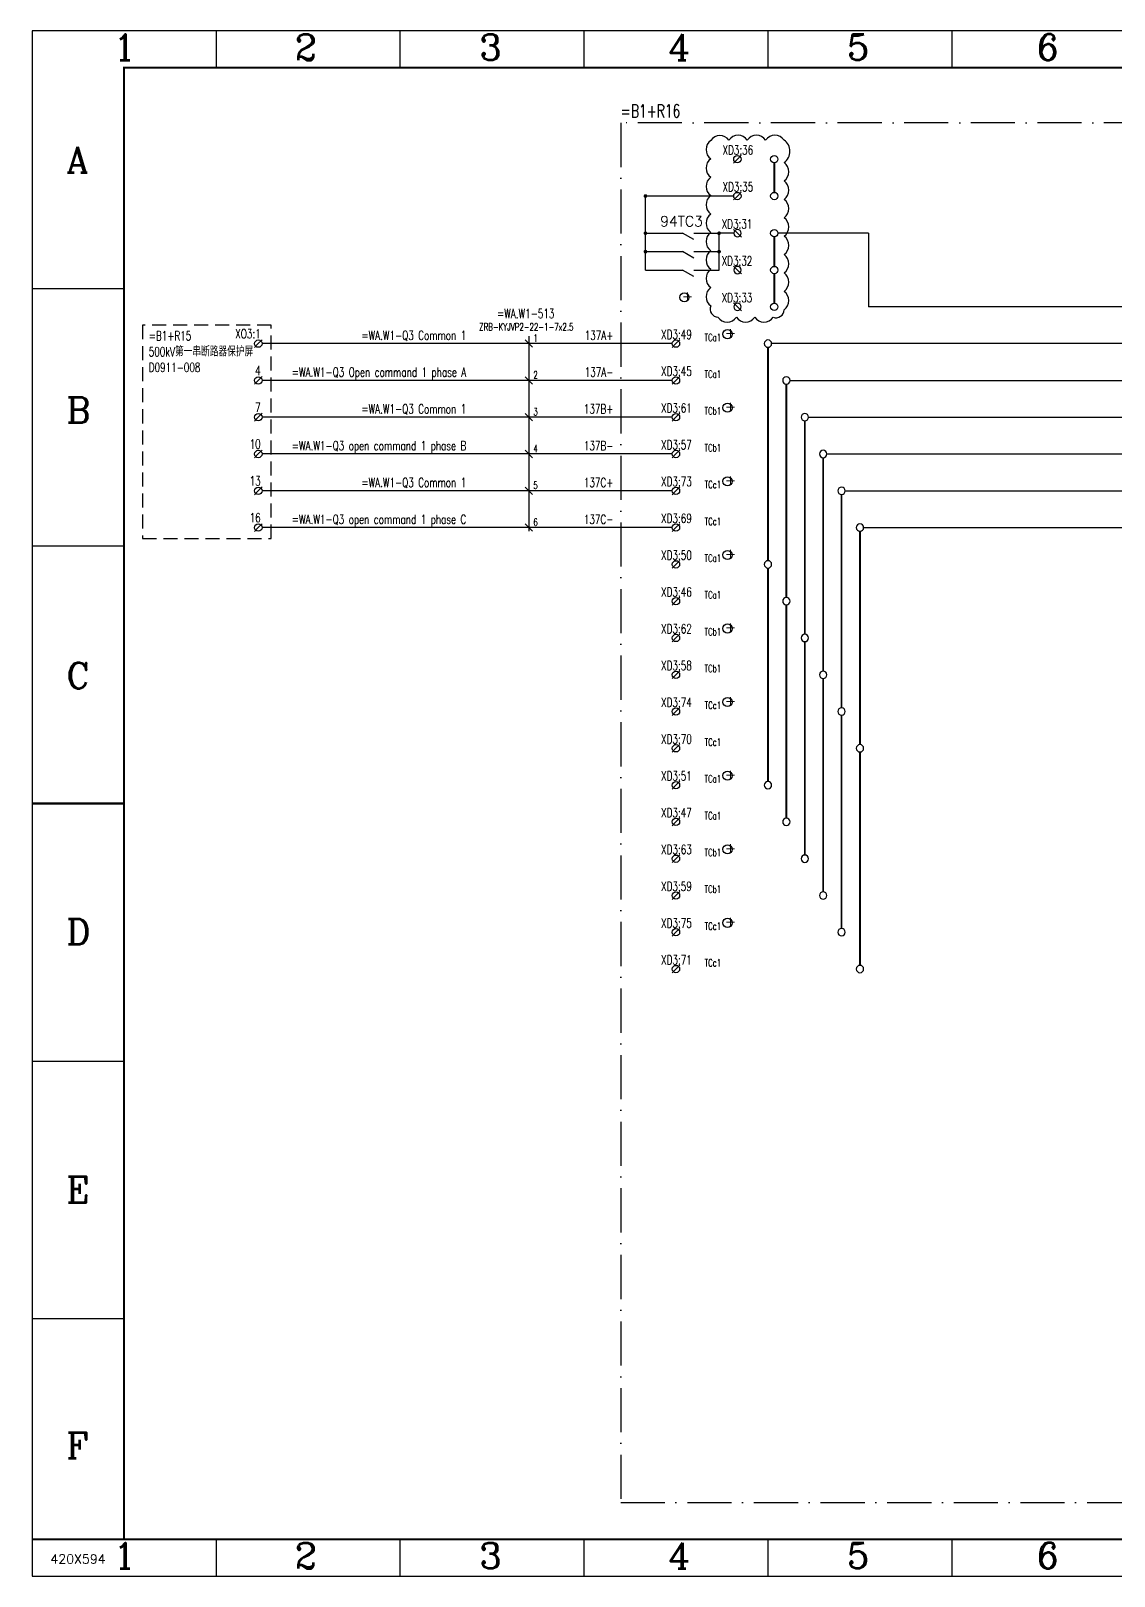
# Model space of a CAD drawing. Header units: millimetres. Extents: x 0 to 594, y 0 to 420.
# Drawn here: x -0.3 to 294.1, y 0 to 420 of the extents above; entities that cross this region are included whole.
import ezdxf
from ezdxf.enums import TextEntityAlignment as Align

# ---------------------------------------------------------------- set-up
doc = ezdxf.new("R2010")
doc.units = ezdxf.units.MM
doc.linetypes.add('ACAD_ISO10W100', pattern=[18, 12, -3, 0, -3])
doc.linetypes.add('DASHED', pattern=[19.05, 12.7, -6.35])
doc.layers.add('4', color=7, linetype='Continuous')
doc.layers.add('GPDRAW', color=1, linetype='Continuous')
doc.styles.add('ECL', font='', dxfattribs={"width": 0.7, "height": 3})
doc.styles.add('elec', font='simplex.shx', dxfattribs={"width": 0.7, "bigfont": 'hztxta.shx'})
doc.styles.add('GPDRAW', font='txt.shx', dxfattribs={"height": 2.5, "bigfont": 'hzfs.shx'})
doc.styles.add('HZ', font='txt8.shx', dxfattribs={"bigfont": 'hztxt1.shx'})
doc.styles.add('ROMANC', font='romanc')
doc.styles.get('ECL').set_extended_font_data('FangSong_GB2312')

# ---------------------------------------------------------------- blocks, each defined once
blk = doc.blocks.new('tmInLR')
at = {"color": 0}
for q in [(1.06, 1.06), (-1.06, -1.06)]:
    blk.add_line((0, 0), q, dxfattribs=at)
blk.add_circle((0, 0), 1, dxfattribs=at)
at = {"color": 0, "style": 'elec', "width": 0.7}
blk.add_text('1.5', height=0.000667, dxfattribs=at).set_placement((0.71, 0.71))
at = {"color": 0, "style": 'elec', "width": 0.7, "flags": 1}
for tag, p in [('DESC', (0.07, 4.37)), ('TERNO', (0.13, 1.25))]:
    blk.add_attdef(tag, text='', height=2.5, dxfattribs=at).set_placement(p, align=Align.CENTER)
at = {"color": 0, "style": 'elec', "width": 0.7}
blk.add_attdef('NO', text='', height=2.5, dxfattribs=at).set_placement((0.13, 1.25), align=Align.CENTER)
blk = doc.blocks.new('*U6', base_point=(160, 395))
at = {"linetype": 'ACAD_ISO10W100'}
blk.add_lwpolyline([(160, 395), (160, 20), (385, 20), (385, 130), (430, 130), (430, 395)], close=True, dxfattribs=at)
at = {"style": 'elec', "width": 0.7}
for tag, p in [('EquCode', (160, 396.5)), ('EquDesCode', (160, 396.5)), ('DDCode', (210, 396.5)), ('EquName', (210, 396.5)), ('EquPlace', (210, 396.5))]:
    blk.add_attdef(tag, p, '', height=3.5, dxfattribs=at)
blk = doc.blocks.new('*U8', base_point=(175, 350))
for points, format in [([(176, 350, 0, 0, 0), (199, 350, 0, 0, 0.414214), (200, 349, 0.5, 0.5, 0), (200, 291, 0, 0, 0.414214), (199, 290, 0, 0, 0), (176, 290, 0, 0, 0)], "xyseb"), ([(199, 350, 1), (201, 350, 1), (199, 350, 1)], "xyb"), ([(199, 350, 1), (201, 350, 1), (199, 350, 1)], "xyb"), ([(199, 290, 1), (201, 290, 1), (199, 290, 1)], "xyb"), ([(199, 290, 1), (201, 290, 1), (199, 290, 1)], "xyb")]:
    blk.add_lwpolyline(points, format=format)
at = {"style": 'elec'}
for tag, p in [('DIC1', (201, 350)), ('DIC2', (202, 349)), ('CODE', (203, 349.5))]:
    blk.add_attdef(tag, p, '', height=3, dxfattribs=at)
blk = doc.blocks.new('*U9', base_point=(175, 340))
for points, format in [([(176, 340, 0, 0, 0), (204, 340, 0, 0, 0.414214), (205, 339, 0.5, 0.5, 0), (205, 281, 0, 0, 0.414214), (204, 280, 0, 0, 0), (176, 280, 0, 0, 0)], "xyseb"), ([(204, 340, 1), (206, 340, 1), (204, 340, 1)], "xyb"), ([(204, 340, 1), (206, 340, 1), (204, 340, 1)], "xyb"), ([(204, 280, 1), (206, 280, 1), (204, 280, 1)], "xyb"), ([(204, 280, 1), (206, 280, 1), (204, 280, 1)], "xyb")]:
    blk.add_lwpolyline(points, format=format)
at = {"style": 'elec'}
for tag, p in [('DIC1', (206, 340)), ('DIC2', (207, 339)), ('CODE', (208, 339.5))]:
    blk.add_attdef(tag, p, '', height=3, dxfattribs=at)
blk = doc.blocks.new('*U10', base_point=(175, 330))
for points, format in [([(176, 330, 0, 0, 0), (209, 330, 0, 0, 0.414214), (210, 329, 0.5, 0.5, 0), (210, 271, 0, 0, 0.414214), (209, 270, 0, 0, 0), (176, 270, 0, 0, 0)], "xyseb"), ([(209, 330, 1), (211, 330, 1), (209, 330, 1)], "xyb"), ([(209, 330, 1), (211, 330, 1), (209, 330, 1)], "xyb"), ([(209, 270, 1), (211, 270, 1), (209, 270, 1)], "xyb"), ([(209, 270, 1), (211, 270, 1), (209, 270, 1)], "xyb")]:
    blk.add_lwpolyline(points, format=format)
at = {"style": 'elec'}
for tag, p in [('DIC1', (211, 330)), ('DIC2', (212, 329)), ('CODE', (213, 329.5))]:
    blk.add_attdef(tag, p, '', height=3, dxfattribs=at)
blk = doc.blocks.new('*U11', base_point=(175, 320))
for points, format in [([(176, 320, 0, 0, 0), (214, 320, 0, 0, 0.414214), (215, 319, 0.5, 0.5, 0), (215, 261, 0, 0, 0.414214), (214, 260, 0, 0, 0), (176, 260, 0, 0, 0)], "xyseb"), ([(214, 320, 1), (216, 320, 1), (214, 320, 1)], "xyb"), ([(214, 320, 1), (216, 320, 1), (214, 320, 1)], "xyb"), ([(214, 260, 1), (216, 260, 1), (214, 260, 1)], "xyb"), ([(214, 260, 1), (216, 260, 1), (214, 260, 1)], "xyb")]:
    blk.add_lwpolyline(points, format=format)
at = {"style": 'elec'}
for tag, p in [('DIC1', (216, 320)), ('DIC2', (217, 319)), ('CODE', (218, 319.5))]:
    blk.add_attdef(tag, p, '', height=3, dxfattribs=at)
blk = doc.blocks.new('*U12', base_point=(175, 310))
for points, format in [([(219, 310, 1), (221, 310, 1), (219, 310, 1)], "xyb"), ([(219, 310, 1), (221, 310, 1), (219, 310, 1)], "xyb"), ([(176, 310, 0, 0, 0), (219, 310, 0, 0, 0.414214), (220, 309, 0.5, 0.5, 0), (220, 251, 0, 0, 0.414214), (219, 250, 0, 0, 0), (176, 250, 0, 0, 0)], "xyseb"), ([(219, 250, 1), (221, 250, 1), (219, 250, 1)], "xyb"), ([(219, 250, 1), (221, 250, 1), (219, 250, 1)], "xyb")]:
    blk.add_lwpolyline(points, format=format)
at = {"style": 'elec'}
for tag, p in [('DIC1', (221, 310)), ('DIC2', (222, 309)), ('CODE', (223, 309.5))]:
    blk.add_attdef(tag, p, '', height=3, dxfattribs=at)
blk = doc.blocks.new('*U13', base_point=(175, 300))
for points, format in [([(176, 300, 0, 0, 0), (224, 300, 0, 0, 0.414214), (225, 299, 0.5, 0.5, 0), (225, 241, 0, 0, 0.414214), (224, 240, 0, 0, 0), (176, 240, 0, 0, 0)], "xyseb"), ([(224, 300, 1), (226, 300, 1), (224, 300, 1)], "xyb"), ([(224, 300, 1), (226, 300, 1), (224, 300, 1)], "xyb"), ([(224, 240, 1), (226, 240, 1), (224, 240, 1)], "xyb"), ([(224, 240, 1), (226, 240, 1), (224, 240, 1)], "xyb")]:
    blk.add_lwpolyline(points, format=format)
at = {"style": 'elec'}
for tag, p in [('DIC1', (226, 300)), ('CODE', (228, 299.5)), ('DIC2', (227, 299))]:
    blk.add_attdef(tag, p, '', height=3, dxfattribs=at)
blk = doc.blocks.new('*U15')
at = {"color": 7, "linetype": 'DASHED', "ltscale": 0.3}
blk.add_lwpolyline([(0, 0), (0, -58), (35, -58), (35, 0), (0, 0)], dxfattribs=at)
at = {"color": 7, "style": 'elec', "width": 0.7}
for tag, p in [('EQUCODE', (1.73, -4.11)), ('EQUNAME', (1.73, -8.46)), ('DWGNO0', (1.73, -12.7))]:
    blk.add_attdef(tag, p, '', height=2.5, dxfattribs=at)
blk = doc.blocks.new('*U16', base_point=(174, 95))
at = {"color": 0}
blk.add_lwpolyline([(174, 95), (174, 95), (174, 95), (62.5, 95)], dxfattribs=at)
at = {"color": 0, "style": 'elec', "width": 0.7}
for tag, p in [('WireSerial', (47, 96)), ('WireDescription', (80, 96)), ('ToOtherEqu', (104, 96)), ('IsDesignWire', (122, 96)), ('LoopCode', (120, 96)), ('InOut', (122, 96))]:
    blk.add_attdef(tag, text='', height=2.5, dxfattribs=at).set_placement(p, align=Align.RIGHT)
blk = doc.blocks.new('*U17', base_point=(174.000001, 55))
at = {"color": 0}
blk.add_lwpolyline([(174.000001, 55), (174.000001, 55), (174.000001, 55), (62.5, 55)], dxfattribs=at)
at = {"color": 0, "style": 'elec', "width": 0.7}
for tag, p in [('WireSerial', (47, 56)), ('WireDescription', (80, 56)), ('ToOtherEqu', (104, 56)), ('IsDesignWire', (122, 56)), ('LoopCode', (120, 56)), ('InOut', (122, 56))]:
    blk.add_attdef(tag, text='', height=2.5, dxfattribs=at).set_placement(p, align=Align.RIGHT)
blk = doc.blocks.new('*U18', base_point=(174.000001, 75))
at = {"color": 0}
blk.add_lwpolyline([(174.000001, 75), (174.000001, 75), (174.000001, 75), (62.5, 75)], dxfattribs=at)
at = {"color": 0, "style": 'elec', "width": 0.7}
for tag, p in [('WireSerial', (47, 76)), ('WireDescription', (80, 76)), ('ToOtherEqu', (104, 76)), ('IsDesignWire', (122, 76)), ('LoopCode', (120, 76)), ('InOut', (122, 76))]:
    blk.add_attdef(tag, text='', height=2.5, dxfattribs=at).set_placement(p, align=Align.RIGHT)
blk = doc.blocks.new('*U19', base_point=(174, 65))
at = {"color": 0}
blk.add_lwpolyline([(174, 65), (174, 65), (174, 65), (62.5, 65)], dxfattribs=at)
at = {"color": 0, "style": 'elec', "width": 0.7}
for tag, p in [('WireSerial', (47, 66)), ('WireDescription', (80, 66)), ('ToOtherEqu', (104, 66)), ('IsDesignWire', (122, 66)), ('LoopCode', (120, 66)), ('InOut', (122, 66))]:
    blk.add_attdef(tag, text='', height=2.5, dxfattribs=at).set_placement(p, align=Align.RIGHT)
blk = doc.blocks.new('*U20', base_point=(174, 85))
at = {"color": 0}
blk.add_lwpolyline([(174, 85), (174, 85), (174, 85), (62.5, 85)], dxfattribs=at)
at = {"color": 0, "style": 'elec', "width": 0.7}
for tag, p in [('WireSerial', (47, 86)), ('WireDescription', (80, 86)), ('ToOtherEqu', (104, 86)), ('IsDesignWire', (122, 86)), ('LoopCode', (120, 86)), ('InOut', (122, 86))]:
    blk.add_attdef(tag, text='', height=2.5, dxfattribs=at).set_placement(p, align=Align.RIGHT)
blk = doc.blocks.new('*U21', base_point=(174, 45))
at = {"color": 0}
blk.add_lwpolyline([(174, 45), (174, 45), (174, 45), (62.5, 45)], dxfattribs=at)
at = {"color": 0, "style": 'elec', "width": 0.7}
for tag, p in [('WireSerial', (47, 46)), ('WireDescription', (80, 46)), ('ToOtherEqu', (104, 46)), ('IsDesignWire', (122, 46)), ('LoopCode', (120, 46)), ('InOut', (122, 46))]:
    blk.add_attdef(tag, text='', height=2.5, dxfattribs=at).set_placement(p, align=Align.RIGHT)
blk = doc.blocks.new('*U22')
at = {"color": 7}
blk.add_line((-1, 1), (1, -1), dxfattribs=at)
blk = doc.blocks.new('*U23')
at = {"color": 7}
blk.add_line((0, 2), (0, -51), dxfattribs=at)
for p in [(0, 0), (0, -10), (0, -20), (0, -30), (0, -40), (0, -50)]:
    blk.add_blockref('*U22', p, dxfattribs=at)
at = {"color": 7, "style": 'elec', "width": 0.7}
for tag, height, p in [('WIRECODE', 2.5, (-0.84, 6.92)), ('WIRETYPE', 2, (-0.67, 3.53))]:
    blk.add_attdef(tag, text='', height=height, dxfattribs=at).set_placement(p, align=Align.CENTER)
for tag, p in [('WIRENO1', (1.24, 0.49)), ('WIRENO2', (1.24, -9.51)), ('WIRENO3', (1.24, -19.51)), ('WIRENO4', (1.24, -29.51)), ('WIRENO5', (1.24, -39.51)), ('WIRENO6', (1.24, -49.51))]:
    blk.add_attdef(tag, p, '', height=2, dxfattribs=at)
blk = doc.blocks.new('tmL')
at = {"color": 0}
for q in [(1.06, 1.06), (-1.06, -1.06)]:
    blk.add_line((0, 0), q, dxfattribs=at)
blk.add_circle((0, 0), 1, dxfattribs=at)
at = {"color": 0, "style": 'elec', "width": 0.7}
blk.add_text('1.5', height=0.000667, dxfattribs=at).set_placement((0.71, 0.71))
blk.add_attdef('ObjFile.DwgNo', text='', height=2.5, dxfattribs=at).set_placement((-1.73, -0.73), align=Align.BOTTOM_RIGHT)
blk.add_attdef('ObjTerm.Name', text='', height=2.5, dxfattribs=at).set_placement((0.64, 1.44), align=Align.RIGHT)
at = {"color": 0, "style": 'elec', "width": 0.7, "flags": 1}
blk.add_attdef('TERNO', text='', height=2.5, dxfattribs=at).set_placement((0.64, 1.44), align=Align.RIGHT)
blk = doc.blocks.new('XXDAFRAM-CH-HENG-A2')
at = {"color": 1}
for p, q in [((50, 420), (50, 410)), ((100, 420), (100, 410)), ((150, 420), (150, 410)), ((200, 420), (200, 410)), ((250, 420), (250, 410)), ((0, 350), (25, 350)), ((0, 280), (25, 280)), ((0, 140), (25, 140)), ((0, 70), (25, 70)), ((50, 10), (50, 0)), ((100, 10), (100, 0)), ((150, 10), (150, 0)), ((200, 10), (200, 0)), ((250, 10), (250, 0))]:
    blk.add_line(p, q, dxfattribs=at)
at = {"color": 1, "lineweight": 50}
blk.add_line((0, 210), (25, 210), dxfattribs=at)
at = {"color": 1}
blk.add_lwpolyline([(0, 0), (594, 0), (594, 420), (0, 420)], close=True, dxfattribs=at)
at = {"color": 1, "const_width": 0.6}
blk.add_lwpolyline([(25, 10), (584, 10), (584, 410), (25, 410)], close=True, dxfattribs=at)
blk.add_lwpolyline([(0, 10), (25, 10)], dxfattribs=at)
at = {"color": 1, "style": 'ROMANC'}
for s, p in [('1', (22.12, 412.07)), ('2', (71.39, 412.07)), ('3', (121.6, 412.07)), ('4', (172.87, 412.07)), ('5', (221.51, 412.07)), ('6', (273.08, 412.07)), ('A', (9.33, 381.47)), ('B', (9.33, 313.44)), ('C', (9.33, 241.28)), ('D', (9.33, 171.63)), ('E', (9.33, 101.58)), ('F', (9.33, 32.04)), ('1', (22.12, 2.07)), ('2', (71.39, 2.07)), ('3', (121.6, 2.07)), ('4', (172.87, 2.07)), ('5', (221.51, 2.07)), ('6', (273.08, 2.07))]:
    blk.add_text(s, height=7, dxfattribs=at).set_placement(p)
at = {"linetype": 'Continuous', "style": 'ECL', "width": 0.7}
for tag, height, p in [('DESIGNSTATUS', 3.5, (571.85, 76.57)), ('ENDESIGNSTATUS', 3.5, (571.89, 70.89)), ('V', 4, (531.58, 63.46)), ('O', 4, (537.75, 63.46)), ('L', 4, (543.92, 63.46)), ('N', 4, (550.08, 63.46)), ('D', 4, (562.42, 63.46)), ('W', 4, (568.58, 63.46)), ('G', 4, (574.75, 63.46)), ('VEREN40', 4, (580.92, 63.46)), ('DWGNAME1', 5, (522.12, 48.71)), ('DWGENAME1', 5, (521.93, 42.13)), ('DWGNAME', 5, (521.93, 42.36)), ('DWGENAME', 5, (521.93, 35.7)), ('DWGNAME2', 5, (521.93, 35.06)), ('DWGENAME2', 5, (522.27, 28.91)), ('DWGNO', 4, (511.81, 15.14)), ('VEREN40', 4, (578.74, 15.14))]:
    blk.add_attdef(tag, text='', height=height, dxfattribs=at).set_placement(p, align=Align.MIDDLE)
at = {"style": 'ECL', "width": 0.7, "flags": 1}
for p in [(450.39, 48.28), (450.39, 40.28), (450.39, 32.28), (450.39, 24.28)]:
    blk.add_attdef('DATE', text='', height=5, dxfattribs=at).set_placement(p, align=Align.MIDDLE)
for tag, p in [('SJ1', (419.56, 44.28)), ('JH', (419.56, 36.28)), ('SH1', (419.56, 28.28)), ('PZ', (419.56, 20.28)), ('BL', (419.56, 10))]:
    blk.add_attdef(tag, p, '', height=5, dxfattribs=at)
at = {"layer": 'GPDRAW', "color": 1, "linetype": 'Continuous', "style": 'GPDRAW'}
blk.add_text('420X594', height=2.5, dxfattribs=at).set_placement((5, 3.4))
blk = doc.blocks.new('*U24', base_point=(175, 365))
for points, format in [([(164, 365, 1), (166, 365, 1), (164, 365, 1)], "xyb"), ([(164, 365, 1), (166, 365, 1), (164, 365, 1)], "xyb"), ([(174, 365, 0, 0, 0), (166, 365, 0, 0, -0.414214), (165, 364, 0.5, 0.5, 0), (165, 356, 0, 0, -0.414214), (166, 355, 0, 0, 0), (174, 355, 0, 0, 0)], "xyseb"), ([(164, 355, 1), (166, 355, 1), (164, 355, 1)], "xyb"), ([(164, 355, 1), (166, 355, 1), (164, 355, 1)], "xyb")]:
    blk.add_lwpolyline(points, format=format)
at = {"style": 'elec'}
for tag, p in [('DIC2', (167, 364)), ('DIC1', (168, 365)), ('CODE', (170, 364.5))]:
    blk.add_attdef(tag, p, '', height=3, dxfattribs=at)
blk = doc.blocks.new('*U25', base_point=(175, 355))
for points, format in [([(164, 355, 1), (166, 355, 1), (164, 355, 1)], "xyb"), ([(164, 355, 1), (166, 355, 1), (164, 355, 1)], "xyb"), ([(174, 355, 0, 0, 0), (166, 355, 0, 0, -0.414214), (165, 354, 0.5, 0.5, 0), (165, 346, 0, 0, -0.414214), (166, 345, 0, 0, 0), (174, 345, 0, 0, 0)], "xyseb"), ([(164, 345, 1), (166, 345, 1), (164, 345, 1)], "xyb"), ([(164, 345, 1), (166, 345, 1), (164, 345, 1)], "xyb")]:
    blk.add_lwpolyline(points, format=format)
at = {"style": 'elec'}
for tag, p in [('DIC2', (167, 354)), ('DIC1', (168, 355)), ('CODE', (170, 354.5))]:
    blk.add_attdef(tag, p, '', height=3, dxfattribs=at)
blk = doc.blocks.new('*U48', base_point=(175, 375.12))
for points, format in [([(164, 385.12, 1), (166, 385.12, 1), (164, 385.12, 1)], "xyb"), ([(164, 385.12, 1), (166, 385.12, 1), (164, 385.12, 1)], "xyb"), ([(174, 375.12, 0, 0, 0), (166, 375.12, 0, 0, 0.414214), (165, 376.12, 0.5, 0.5, 0), (165, 384.12, 0, 0, 0.414214), (166, 385.12, 0, 0, 0), (174, 385.12, 0, 0, 0)], "xyseb"), ([(164, 375.12, 1), (166, 375.12, 1), (164, 375.12, 1)], "xyb"), ([(164, 375.12, 1), (166, 375.12, 1), (164, 375.12, 1)], "xyb")]:
    blk.add_lwpolyline(points, format=format)
at = {"style": 'elec'}
for tag, p in [('DIC2', (167, 376.12)), ('DIC1', (168, 375.12)), ('CODE', (170, 375.62))]:
    blk.add_attdef(tag, p, '', height=3, dxfattribs=at)

msp = doc.modelspace()

# ---------------------------------------------------------------- linework, layer by layer
for p, q in [((166.71, 355), (166.71, 375.37)), ((190.71, 375.12), (166.71, 375.12)), ((186.71, 355), (186.71, 365)), ((190.71, 365), (186.71, 365)), ((227.33, 365), (202.71, 365)), ((227.33, 365), (227.33, 345)), ((414, 345), (227.33, 345)), ((355, 335), (201, 335)), ((206, 325), (405, 325)), ((211, 315), (345, 315)), ((216, 305), (340, 305)), ((221, 295), (330, 295)), ((226, 285), (325, 285))]:
    msp.add_line(p, q)
at = {"color": 6}
msp.add_lwpolyline([(204.37, 390.33, 0.520567), (199.37, 390.33, 0.520567), (194.37, 390.33, 0.520567), (189.37, 390.33, 0.520567), (184.47, 390.23, 0.520567), (184.47, 385.23, 0.520567), (184.47, 380.23, 0.520567), (184.47, 375.23, 0.520567), (184.47, 370.23, 0.520567), (184.47, 365.23, 0.520567), (184.47, 360.23, 0.520567), (184.47, 355.23, 0.520567), (184.47, 350.23, 0.520567), (184.47, 345.23, 0.520567), (186.41, 342.17, 0.520567), (191.41, 342.17, 0.520567), (196.41, 342.17, 0.520567), (201.41, 342.17, 0.520567), (204.37, 344.21, 0.520567), (204.37, 349.21, 0.520567), (204.37, 354.21, 0.520567), (204.37, 359.21, 0.520567), (204.37, 364.21, 0.520567), (204.37, 369.21, 0.520567), (204.37, 374.21, 0.520567), (204.37, 379.21, 0.520567), (204.37, 384.21, 0.520567)], format="xyb", close=True, dxfattribs=at)
at = {"const_width": 0.5}
for points in [[(166.96, 375.12, -1), (166.46, 375.12, -1)], [(166.96, 365, -1), (166.46, 365, -1)], [(186.96, 365, -1), (186.46, 365, -1)], [(166.96, 360, -1), (166.46, 360, -1)], [(186.96, 360, -1), (186.46, 360, -1)]]:
    msp.add_lwpolyline(points, format="xyb", close=True, dxfattribs=at)
for centre in [(177.27, 347.57), (189, 337.57), (189, 317.57), (189, 297.57), (189, 277.57), (189, 257.57), (189, 237.57), (189, 217.57), (189, 197.57), (189, 177.57)]:
    msp.add_circle(centre, 1.24)
at = {"layer": '4', "color": 7}
for p, q in [((166.71, 365), (176.78, 365)), ((179.84, 363.26), (176.8, 365)), ((179.89, 365), (186.71, 365)), ((166.71, 360), (176.78, 360)), ((179.84, 358.26), (176.8, 360)), ((179.89, 360), (186.71, 360)), ((166.71, 355), (176.78, 355)), ((179.84, 353.26), (176.8, 355)), ((179.89, 355), (186.71, 355))]:
    msp.add_line(p, q, dxfattribs=at)

# ---------------------------------------------------------------- block references
for name, p in [('XXDAFRAM-CH-HENG-A2', (0, 0)), ('*U8', (175, 335)), ('*U9', (175, 325)), ('*U10', (175, 315)), ('*U11', (175, 305)), ('*U12', (175, 295)), ('*U13', (175, 285)), ('*U8', (175, 275)), ('*U9', (175, 265)), ('*U10', (175, 255)), ('*U11', (175, 245)), ('*U12', (175, 235)), ('*U13', (175, 225))]:
    msp.add_blockref(name, p)
ref = msp.add_blockref('*U6', (160, 395))
ref.add_attrib('EquCode', '=B1+R16', (160, 396.5), dxfattribs={"height": 3.5, "style": 'elec', "width": 0.7})
at = {"color": 6}
for p, values in [((191.68, 385.12), {'NO': 'XD3:36'}), ((191.68, 375.12), {'NO': 'XD3:35'})]:
    msp.add_blockref('tmInLR', p, dxfattribs=at).add_auto_attribs(values)
at = {"extrusion": (0, 0, -1), "zscale": -1}
msp.add_blockref('*U48', (-191.71, 375.12), dxfattribs=at)
at = {"color": 6}
ref = msp.add_blockref('tmInLR', (191.71, 365), dxfattribs=dict(at, xscale=-1))
ref.add_attrib('NO', 'XD3:31', dxfattribs={"color": 0, "height": 2.5, "style": 'elec', "width": 0.7}).set_placement((191.58, 366.25), align=Align.CENTER)
at = {"xscale": -1}
for name, p in [('*U24', (191.71, 365)), ('*U25', (191.71, 355))]:
    msp.add_blockref(name, p, dxfattribs=at)
at = {"color": 6}
ref = msp.add_blockref('tmInLR', (191.71, 355), dxfattribs=dict(at, xscale=-1))
ref.add_attrib('NO', 'XD3:32', dxfattribs={"color": 0, "height": 2.5, "style": 'elec', "width": 0.7}).set_placement((191.58, 356.25), align=Align.CENTER)
ref = msp.add_blockref('tmInLR', (191.71, 345), dxfattribs=dict(at, xscale=-1))
ref.add_attrib('NO', 'XD3:33', dxfattribs={"color": 0, "height": 2.5, "style": 'elec', "width": 0.7}).set_placement((191.58, 346.25), align=Align.CENTER)
at = {"color": 7}
for name, p, values in [('*U23', (135, 335), {'WIRECODE': '=WA.W1-513', 'WIRETYPE': 'ZRB-KYJVP2-22-1-7x2.5', 'WIRENO1': '1', 'WIRENO2': '2', 'WIRENO3': '3', 'WIRENO4': '4', 'WIRENO5': '5', 'WIRENO6': '6'}), ('*U15', (30, 340), {'EQUCODE': '=B1+R15', 'EQUNAME': '500kV第一串断路器保护屏', 'DWGNO0': 'D0911-008'}), ('tmInLR', (175, 315), {'NO': 'XD3:61'}), ('tmInLR', (175, 285), {'NO': 'XD3:69'}), ('tmInLR', (175, 255), {'NO': 'XD3:62'}), ('tmInLR', (175, 245), {'NO': 'XD3:58'}), ('tmInLR', (175, 235), {'NO': 'XD3:74'}), ('tmInLR', (175, 225), {'NO': 'XD3:70'}), ('tmInLR', (175, 195), {'NO': 'XD3:63'}), ('tmInLR', (175, 185), {'NO': 'XD3:59'}), ('tmInLR', (175, 175), {'NO': 'XD3:75'}), ('tmInLR', (175, 165), {'NO': 'XD3:71'})]:
    msp.add_blockref(name, p, dxfattribs=at).add_auto_attribs(values)
for name, p, values in [('tmL', (61.5, 335), {'ObjTerm.Name': 'XO3:1'}), ('tmInLR', (175, 335), {'NO': 'XD3:49'}), ('tmInLR', (175, 325), {'NO': 'XD3:45'}), ('tmInLR', (175, 305), {'NO': 'XD3:57'}), ('tmInLR', (175, 295), {'NO': 'XD3:73'}), ('tmInLR', (175, 275), {'NO': 'XD3:50'}), ('tmInLR', (175, 265), {'NO': 'XD3:46'}), ('tmInLR', (175, 215), {'NO': 'XD3:51'}), ('tmInLR', (175, 205), {'NO': 'XD3:47'})]:
    msp.add_blockref(name, p).add_auto_attribs(values)
ref = msp.add_blockref('*U16', (174, 335), dxfattribs=at)
ref.add_attrib('WireDescription', '=WA.W1-Q3 Common 1', dxfattribs={"color": 7, "height": 2.5, "style": 'elec', "width": 0.7}).set_placement((118, 336), align=Align.RIGHT)
ref.add_attrib('LoopCode', '137A+', dxfattribs={"color": 7, "height": 2.5, "style": 'elec', "width": 0.7}).set_placement((158, 336), align=Align.RIGHT)
ref = msp.add_blockref('tmL', (61.5, 325))
ref.add_attrib('TERNO', '4', dxfattribs={"color": 0, "height": 2.5, "style": 'elec', "width": 0.7}).set_placement((62.14, 326.44), align=Align.RIGHT)
ref = msp.add_blockref('*U20', (174, 325), dxfattribs=at)
ref.add_attrib('WireDescription', '=WA.W1-Q3 Open command 1 phase A', dxfattribs={"color": 7, "height": 2.5, "style": 'elec', "width": 0.7}).set_placement((118, 326), align=Align.RIGHT)
ref.add_attrib('LoopCode', '137A-', dxfattribs={"color": 7, "height": 2.5, "style": 'elec', "width": 0.7}).set_placement((158, 326), align=Align.RIGHT)
ref = msp.add_blockref('tmL', (61.5, 315))
ref.add_attrib('TERNO', '7', dxfattribs={"color": 0, "height": 2.5, "style": 'elec', "width": 0.7}).set_placement((62.14, 316.44), align=Align.RIGHT)
ref = msp.add_blockref('*U18', (174, 315), dxfattribs=at)
ref.add_attrib('WireDescription', '=WA.W1-Q3 Common 1', dxfattribs={"color": 7, "height": 2.5, "style": 'elec', "width": 0.7}).set_placement((118, 316), align=Align.RIGHT)
ref.add_attrib('LoopCode', '137B+', dxfattribs={"color": 7, "height": 2.5, "style": 'elec', "width": 0.7}).set_placement((158, 316), align=Align.RIGHT)
ref = msp.add_blockref('tmL', (61.5, 305))
ref.add_attrib('TERNO', '10', dxfattribs={"color": 0, "height": 2.5, "style": 'elec', "width": 0.7}).set_placement((62.14, 306.44), align=Align.RIGHT)
ref = msp.add_blockref('*U19', (174, 305), dxfattribs=at)
ref.add_attrib('WireDescription', '=WA.W1-Q3 open command 1 phase B', dxfattribs={"color": 7, "height": 2.5, "style": 'elec', "width": 0.7}).set_placement((118, 306), align=Align.RIGHT)
ref.add_attrib('LoopCode', '137B-', dxfattribs={"color": 7, "height": 2.5, "style": 'elec', "width": 0.7}).set_placement((158, 306), align=Align.RIGHT)
ref = msp.add_blockref('tmL', (61.5, 295))
ref.add_attrib('TERNO', '13', dxfattribs={"color": 0, "height": 2.5, "style": 'elec', "width": 0.7}).set_placement((62.14, 296.44), align=Align.RIGHT)
ref = msp.add_blockref('*U17', (174, 295), dxfattribs=at)
ref.add_attrib('WireDescription', '=WA.W1-Q3 Common 1', dxfattribs={"color": 7, "height": 2.5, "style": 'elec', "width": 0.7}).set_placement((118, 296), align=Align.RIGHT)
ref.add_attrib('LoopCode', '137C+', dxfattribs={"color": 7, "height": 2.5, "style": 'elec', "width": 0.7}).set_placement((158, 296), align=Align.RIGHT)
ref = msp.add_blockref('tmL', (61.5, 285))
ref.add_attrib('TERNO', '16', dxfattribs={"color": 0, "height": 2.5, "style": 'elec', "width": 0.7}).set_placement((62.14, 286.44), align=Align.RIGHT)
ref = msp.add_blockref('*U21', (174, 285), dxfattribs=at)
ref.add_attrib('WireDescription', '=WA.W1-Q3 open command 1 phase C', dxfattribs={"color": 7, "height": 2.5, "style": 'elec', "width": 0.7}).set_placement((118, 286), align=Align.RIGHT)
ref.add_attrib('LoopCode', '137C-', dxfattribs={"color": 7, "height": 2.5, "style": 'elec', "width": 0.7}).set_placement((158, 286), align=Align.RIGHT)

# ---------------------------------------------------------------- texts
at = {"layer": '4', "color": 7, "style": 'HZ'}
for s, p in [('94TC3', (170.69, 366.87)), ('+', (176.58, 346.51)), ('+', (188.29, 336.51)), ('+', (188.29, 316.51)), ('+', (188.29, 296.51)), ('+', (188.29, 276.51)), ('+', (188.29, 256.51)), ('+', (188.29, 236.51)), ('+', (188.29, 216.51)), ('+', (188.29, 196.51)), ('+', (188.29, 176.51))]:
    msp.add_text(s, height=2.8, dxfattribs=at).set_placement(p)
at = {"layer": '4', "color": 7, "style": 'elec', "width": 0.7}
for s, p in [('TCa1 ', (185.51, 335.69)), ('TCa1 ', (185.51, 325.69)), ('TCb1 ', (185.51, 315.69)), ('TCb1 ', (185.51, 305.69)), ('TCc1 ', (185.51, 295.69)), ('TCc1 ', (185.51, 285.69)), ('TCa1 ', (185.51, 275.69)), ('TCa1 ', (185.51, 265.69)), ('TCb1 ', (185.51, 255.69)), ('TCb1 ', (185.51, 245.69)), ('TCc1 ', (185.51, 235.69)), ('TCc1 ', (185.51, 225.69)), ('TCa1 ', (185.51, 215.69)), ('TCa1 ', (185.51, 205.69)), ('TCb1 ', (185.51, 195.69)), ('TCb1 ', (185.51, 185.69)), ('TCc1 ', (185.51, 175.69)), ('TCc1 ', (185.51, 165.69))]:
    msp.add_text(s, height=2, dxfattribs=at).set_placement(p, align=Align.CENTER)

doc.saveas('drawing.dxf')
